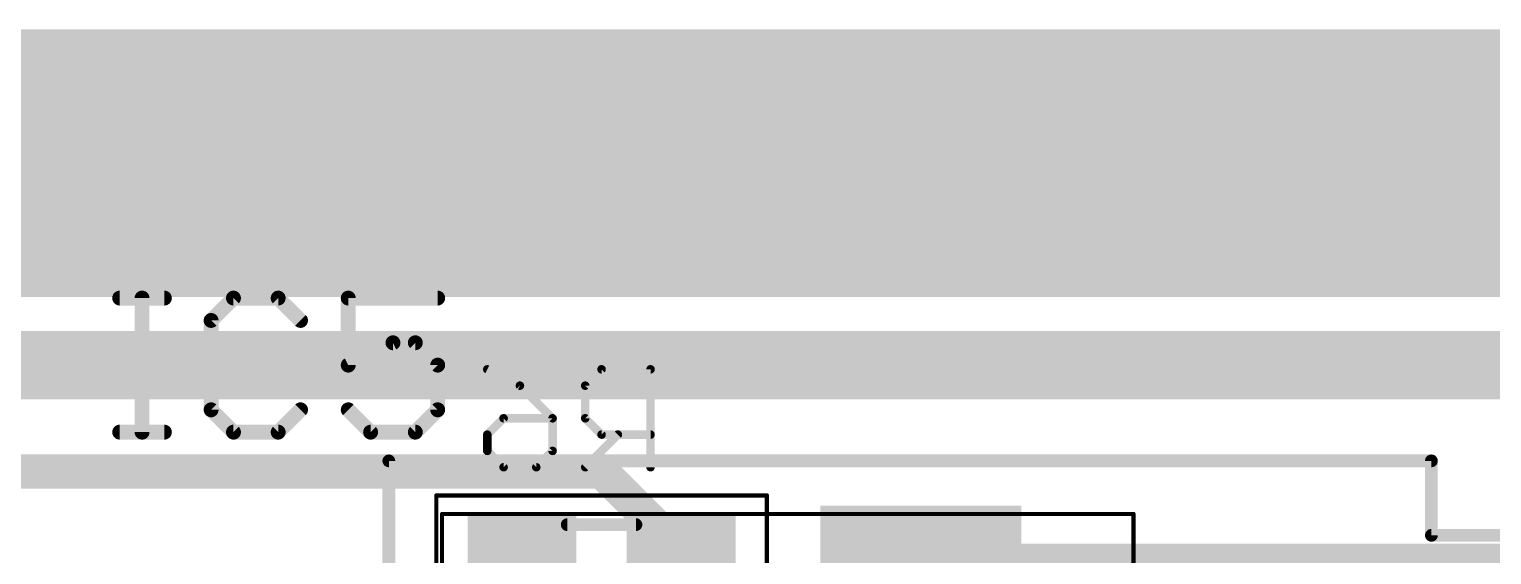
# Model space of a CAD drawing. Extents: x -0.2 to 52.3, y -1.5 to 54.9.
# Drawn here: x 22.38 to 39.84, y 48.54 to 54.81 of the extents above; entities that cross this region are included whole.
import ezdxf

# ---------------------------------------------------------------- set-up
doc = ezdxf.new("R2010")
doc.units = 0
for name, color, linetype in [('16', 175, 'CONTINUOUS'), ('21', 253, 'CONTINUOUS'), ('25', 253, 'CONTINUOUS'), ('26', 253, 'CONTINUOUS'), ('40', 175, 'CONTINUOUS'), ('52', 253, 'CONTINUOUS')]:
    doc.layers.add(name, color=color, linetype=linetype)

# ---------------------------------------------------------------- blocks, each defined once
blk = doc.blocks.new('RECT')
blk.add_solid([(-0.5, -0.5), (0.5, -0.5), (-0.5, 0.5), (0.5, 0.5)])

msp = doc.modelspace()

# ---------------------------------------------------------------- linework, layer by layer
at = {"layer": '16'}
for points, const_width in [([(0, 54.61), (52.07, 54.61)], 0.4064), ([(0, 54.4576), (52.07, 54.4576)], 0.4064), ([(0, 54.0512), (52.07, 54.0512)], 0.4064), ([(0, 53.6448), (52.07, 53.6448)], 0.4064), ([(4.9214, 53.2384), (52.07, 53.2384)], 0.4064), ([(5.5254, 52.832), (52.07, 52.832)], 0.4064), ([(5.7384, 52.4256), (52.07, 52.4256)], 0.4064), ([(3.8608, 52.0192), (52.07, 52.0192)], 0.4064), ([(44.6521, 51.816), (13.7679, 51.816)], 0.4064), ([(44.45, 50.8), (13.97, 50.8)], 0.8128), ([(29.21, 49.53), (16.51, 49.53)], 0.4064), ([(30.48, 48.26), (29.21, 49.53)], 0.4064), ([(33.02, 47.92), (33.02, 48.26)], 0.8128), ([(33.02, 48.26), (41.91, 48.26)], 0.8128)]:
    msp.add_lwpolyline(points, dxfattribs=dict(at, const_width=const_width))
for points, const_width in [([(29.2818, 49.6018, 1), (29.1382, 49.4582)], 0.2032), ([(29.21, 49.4284, 1), (29.21, 49.6316)], 0.2032), ([(33.2232, 48.26, 1), (32.8168, 48.26)], 0.4064), ([(33.02, 48.4632, 1), (33.02, 48.0568)], 0.4064)]:
    msp.add_lwpolyline(points, format="xyb", dxfattribs=dict(at, const_width=const_width))
at = {"layer": '21'}
for points, const_width in [([(26.67, 49.657), (26.67, 39.243)], 0.1524), ([(26.67, 49.657), (39.116, 49.657)], 0.1524), ([(39.116, 49.657), (39.116, 48.768)], 0.1524), ([(27.305, 49.022), (27.305, 39.878)], 0.0508), ([(27.305, 49.022), (35.56, 49.022)], 0.0508), ([(35.56, 39.878), (35.56, 49.022)], 0.0508), ([(39.116, 48.768), (40.64, 48.768)], 0.1524)]:
    msp.add_lwpolyline(points, dxfattribs=dict(at, const_width=const_width))
for points, const_width in [([(26.7081, 49.657, 1), (26.6319, 49.657)], 0.0762), ([(26.67, 49.6951, 1), (26.67, 49.6189)], 0.0762), ([(39.1541, 49.657, 1), (39.0779, 49.657)], 0.0762), ([(39.116, 49.6189, 1), (39.116, 49.6951)], 0.0762), ([(27.3177, 49.022, 1), (27.2923, 49.022)], 0.0254), ([(27.305, 49.0347, 1), (27.305, 49.0093)], 0.0254), ([(35.5727, 49.022, 1), (35.5473, 49.022)], 0.0254), ([(35.56, 49.0093, 1), (35.56, 49.0347)], 0.0254), ([(39.116, 48.8061, 1), (39.116, 48.7299)], 0.0762), ([(39.0779, 48.768, 1), (39.1541, 48.768)], 0.0762)]:
    msp.add_lwpolyline(points, format="xyb", dxfattribs=dict(at, const_width=const_width))
at = {"layer": '25', "const_width": 0.1778}
for points in [[(23.4569, 51.6015), (23.9908, 51.6015)], [(23.7238, 49.9999), (23.7238, 51.6015)], [(24.8153, 51.6015), (24.5483, 51.3345)], [(25.3491, 51.6015), (24.8153, 51.6015)], [(25.6161, 51.3345), (25.3491, 51.6015)], [(27.2532, 51.6015), (26.1855, 51.6015)], [(26.1855, 51.6015), (26.1855, 50.8007)], [(24.5483, 51.3345), (24.5483, 50.2668)], [(26.1855, 50.8007), (26.7194, 51.0676)], [(26.7194, 51.0676), (26.9863, 51.0676)], [(26.9863, 51.0676), (27.2532, 50.8007)], [(27.2532, 50.8007), (27.2532, 50.2668)], [(24.5483, 50.2668), (24.8153, 49.9999)], [(25.3491, 49.9999), (25.6161, 50.2668)], [(26.4524, 49.9999), (26.1855, 50.2668)], [(27.2532, 50.2668), (26.9863, 49.9999)], [(23.4569, 49.9999), (23.9908, 49.9999)], [(24.8153, 49.9999), (25.3491, 49.9999)], [(26.9863, 49.9999), (26.4524, 49.9999)]]:
    msp.add_lwpolyline(points, dxfattribs=at)
at = {"layer": '25', "const_width": 0.0889}
for points in [[(23.4569, 51.6459, 1), (23.4569, 51.557)], [(23.7683, 51.6015, 1), (23.6794, 51.6015)], [(23.9908, 51.557, 1), (23.9908, 51.6459)], [(24.8153, 51.6459, 1), (24.8153, 51.557)], [(24.8467, 51.57, 1), (24.7838, 51.6329)], [(25.3806, 51.6329, 1), (25.3177, 51.57)], [(25.3491, 51.557, 1), (25.3491, 51.6459)], [(26.2299, 51.6015, 1), (26.141, 51.6015)], [(26.1855, 51.6459, 1), (26.1855, 51.557)], [(27.2532, 51.557, 1), (27.2532, 51.6459)], [(24.5169, 51.366, 1), (24.5798, 51.3031)], [(24.5928, 51.3345, 1), (24.5039, 51.3345)], [(25.5846, 51.3031, 1), (25.6475, 51.366)], [(26.7194, 51.1121, 1), (26.7194, 51.0232)], [(26.7392, 51.0279, 1), (26.6995, 51.1074)], [(27.0177, 51.099, 1), (26.9548, 51.0362)], [(26.9863, 51.0232, 1), (26.9863, 51.1121)], [(26.141, 50.8007, 1), (26.2299, 50.8007)], [(26.1656, 50.8404, 1), (26.2054, 50.7609)], [(27.2977, 50.8007, 1), (27.2088, 50.8007)], [(27.2218, 50.7693, 1), (27.2846, 50.8321)], [(24.5798, 50.2983, 1), (24.5169, 50.2354)], [(24.5039, 50.2668, 1), (24.5928, 50.2668)], [(25.6475, 50.2354, 1), (25.5846, 50.2983)], [(26.2169, 50.2983, 1), (26.1541, 50.2354)], [(27.2088, 50.2668, 1), (27.2977, 50.2668)], [(27.2846, 50.2354, 1), (27.2218, 50.2983)], [(23.4569, 50.0444, 1), (23.4569, 49.9555)], [(23.6794, 49.9999, 1), (23.7683, 49.9999)], [(23.9908, 49.9555, 1), (23.9908, 50.0444)], [(24.8153, 50.0444, 1), (24.8153, 49.9555)], [(24.7838, 49.9685, 1), (24.8467, 50.0313)], [(25.3177, 50.0313, 1), (25.3806, 49.9685)], [(25.3491, 49.9555, 1), (25.3491, 50.0444)], [(26.4524, 50.0444, 1), (26.4524, 49.9555)], [(26.421, 49.9685, 1), (26.4839, 50.0313)], [(26.9548, 50.0313, 1), (27.0177, 49.9685)], [(26.9863, 49.9555, 1), (26.9863, 50.0444)]]:
    msp.add_lwpolyline(points, format="xyb", dxfattribs=at)
at = {"layer": '26', "const_width": 0.1016}
for points in [[(27.8452, 50.7502), (28.235, 50.5553)], [(29.2095, 50.7502), (29.0146, 50.5553)], [(29.7942, 50.7502), (29.2095, 50.7502)], [(29.7942, 49.5808), (29.7942, 50.7502)], [(28.235, 50.5553), (28.6248, 50.1655)], [(29.0146, 50.5553), (29.0146, 50.1655)], [(27.8452, 49.9706), (28.0401, 50.1655)], [(28.0401, 50.1655), (28.6248, 50.1655)], [(28.6248, 50.1655), (28.6248, 49.7757)], [(29.0146, 50.1655), (29.2095, 49.9706)], [(27.8452, 49.7757), (27.8452, 49.9706)], [(29.4044, 49.9706), (29.0146, 49.5808)], [(29.2095, 49.9706), (29.7942, 49.9706)], [(28.0401, 49.5808), (27.8452, 49.7757)], [(28.6248, 49.7757), (28.4299, 49.5808)], [(28.4299, 49.5808), (28.0401, 49.5808)]]:
    msp.add_lwpolyline(points, dxfattribs=at)
at = {"layer": '26', "const_width": 0.0508}
for points in [[(27.8566, 50.7729, 1), (27.8338, 50.7275)], [(29.2095, 50.7756, 1), (29.2095, 50.7248)], [(29.2275, 50.7322, 1), (29.1915, 50.7682)], [(29.8196, 50.7502, 1), (29.7688, 50.7502)], [(29.7942, 50.7248, 1), (29.7942, 50.7756)], [(28.253, 50.5733, 1), (28.217, 50.5373)], [(28.2236, 50.5326, 1), (28.2464, 50.578)], [(28.9966, 50.5733, 1), (29.0326, 50.5373)], [(29.04, 50.5553, 1), (28.9892, 50.5553)], [(28.0401, 50.1909, 1), (28.0401, 50.1401)], [(28.0581, 50.1475, 1), (28.0221, 50.1835)], [(28.6502, 50.1655, 1), (28.5994, 50.1655)], [(28.6068, 50.1475, 1), (28.6428, 50.1835)], [(28.6248, 50.1401, 1), (28.6248, 50.1909)], [(29.0326, 50.1835, 1), (28.9966, 50.1475)], [(28.9892, 50.1655, 1), (29.04, 50.1655)], [(27.8272, 49.9886, 1), (27.8632, 49.9526)], [(27.8706, 49.9706, 1), (27.8198, 49.9706)], [(29.2095, 49.996, 1), (29.2095, 49.9452)], [(29.1915, 49.9526, 1), (29.2275, 49.9886)], [(29.4224, 49.9526, 1), (29.3864, 49.9886)], [(29.7942, 49.9452, 1), (29.7942, 49.996)], [(27.8632, 49.7937, 1), (27.8272, 49.7577)], [(27.8198, 49.7757, 1), (27.8706, 49.7757)], [(28.5994, 49.7757, 1), (28.6502, 49.7757)], [(28.6428, 49.7577, 1), (28.6068, 49.7937)], [(28.0401, 49.6062, 1), (28.0401, 49.5554)], [(28.0221, 49.5628, 1), (28.0581, 49.5988)], [(28.4119, 49.5988, 1), (28.4479, 49.5628)], [(28.4299, 49.5554, 1), (28.4299, 49.6062)], [(28.9966, 49.5988, 1), (29.0326, 49.5628)], [(29.7688, 49.5808, 1), (29.8196, 49.5808)]]:
    msp.add_lwpolyline(points, format="xyb", dxfattribs=at)
at = {"layer": '40', "const_width": 0.0508}
for points in [[(31.183, 49.243), (27.237, 49.243)], [(27.237, 49.243), (27.237, 47.277)], [(31.183, 47.277), (31.183, 49.243)]]:
    msp.add_lwpolyline(points, dxfattribs=at)
at = {"layer": '40', "const_width": 0.0254}
for points in [[(27.237, 49.2557, 1), (27.237, 49.2303)], [(27.2497, 49.243, 1), (27.2243, 49.243)], [(31.1957, 49.243, 1), (31.1703, 49.243)], [(31.183, 49.2303, 1), (31.183, 49.2557)]]:
    msp.add_lwpolyline(points, format="xyb", dxfattribs=at)
at = {"layer": '52', "const_width": 0.1524}
msp.add_lwpolyline([(29.62, 48.895), (28.8, 48.895)], dxfattribs=at)
at = {"layer": '52', "const_width": 0.0762}
for points in [[(28.8, 48.9331, 1), (28.8, 48.8569)], [(29.62, 48.8569, 1), (29.62, 48.9331)]]:
    msp.add_lwpolyline(points, format="xyb", dxfattribs=at)

# ---------------------------------------------------------------- block references
at = {"layer": '16'}
for p, xscale, yscale, rotation in [((33.02, 47.92), 2.4, 2.4, 270), ((28.26, 48.26), 1.3, 1.5, 180), ((30.16, 48.26), 1.3, 1.5, 180)]:
    msp.add_blockref('RECT', p, dxfattribs=dict(at, xscale=xscale, yscale=yscale, rotation=rotation))
at = {"layer": '52', "xscale": 0.65, "yscale": 1.4, "rotation": 180}
for p in [(28.4786, 48.2615), (29.9518, 48.2615)]:
    msp.add_blockref('RECT', p, dxfattribs=at)

doc.saveas('drawing.dxf')
